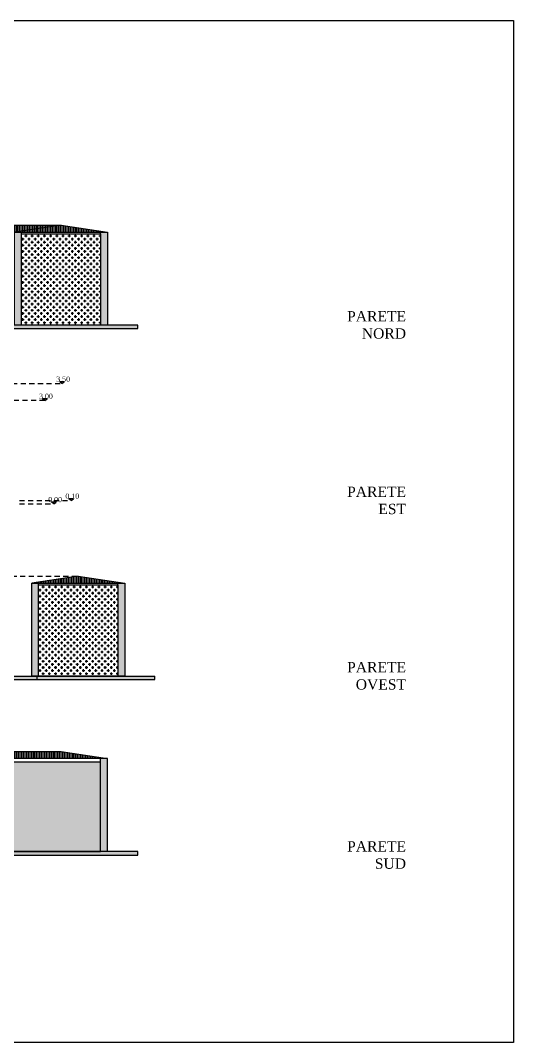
# Model space of a CAD drawing. Header units: millimetres. Extents: x 0 to 2688, y 0 to 2044.
# Drawn here: x 2373.88 to 2388.21, y 2014.14 to 2043.84 of the extents above; entities that cross this region are included whole.
import ezdxf

# ---------------------------------------------------------------- set-up
doc = ezdxf.new("R2010")
doc.units = ezdxf.units.MM
doc.linetypes.add('TRATTEGGIATA', pattern=[0.75, 0.5, -0.25])
doc.styles.get("Standard").update_dxf_attribs({"font": 'arial.ttf'})

msp = doc.modelspace()

# ---------------------------------------------------------------- hatches: boundary and pattern name
at = {"transparency": 33554687}
h = msp.add_hatch(dxfattribs=at)
h.set_pattern_fill('ANSI31', color=9, scale=0.015, angle=225)
h.set_pattern_definition([(270, (4828.16492, 4121.934173), (0.047625, -2e-17), [])])
h.paths.add_polyline_path([(2375.061, 2037.888), (2376.411, 2037.685), (2373.711, 2037.685)])
h.paths.add_polyline_path([(2373.561, 2037.888), (2375.061, 2037.888), (2373.711, 2037.685), (2372.439, 2037.685), (2372.439, 2037.719)])
at = {"transparency": 33554661}
h = msp.add_hatch(color=26, dxfattribs=at)
h.dxf.hatch_style = 1
h.paths.add_polyline_path([(2376.211, 2037.635), (2376.211, 2037.685), (2376.411, 2037.685), (2376.411, 2034.985), (2376.211, 2034.985)])
h.paths.add_polyline_path([(2373.711, 2037.685), (2373.911, 2037.685), (2373.911, 2037.635), (2373.911, 2034.985), (2373.711, 2034.985)])
at = {"true_color": 0x0e5f8b, "transparency": 33554661}
h = msp.add_hatch(dxfattribs=at)
h.set_pattern_fill('GOST_GLASS', color=146, scale=0.015, angle=45, style=0)
h.set_pattern_definition([(90, (4828.16492, 4121.93417), (0.09, 0.09), [0.075, -0.105]), (90, (4828.18742, 4121.95667), (0.09, 0.09), [0.03, -0.15]), (90, (4828.14242, 4121.95667), (0.09, 0.09), [0.03, -0.15])])
h.paths.add_polyline_path([(2373.911, 2037.635), (2373.911, 2034.985), (2376.211, 2034.985), (2376.211, 2037.635)])
at = {"true_color": 0x939598, "transparency": 33554687}
h = msp.add_hatch(color=252, dxfattribs=at)
h.paths.add_polyline_path([(2373.854, 2034.985), (2373.854, 2034.885), (2357.124, 2034.885), (2357.124, 2034.985)])
h.paths.add_polyline_path([(2376.411, 2034.985), (2377.289, 2034.985), (2377.289, 2034.885), (2373.854, 2034.885), (2373.854, 2034.985)])
at = {"transparency": 33554687}
h = msp.add_hatch(dxfattribs=at)
h.set_pattern_fill('ANSI31', color=9, scale=0.015, angle=405)
h.set_pattern_definition([(90, (-132.22416, -35.194046), (-0.047625, 1e-17), [])])
h.paths.add_polyline_path([(2375.561, 2027.688), (2374.211, 2027.485), (2376.911, 2027.485)])
h = msp.add_hatch(color=26, dxfattribs=at)
h.paths.add_polyline_path([(2374.411, 2027.435), (2374.411, 2027.485), (2374.211, 2027.485), (2374.211, 2024.785), (2374.411, 2024.785)])
h.paths.add_polyline_path([(2376.911, 2027.485), (2376.711, 2027.485), (2376.711, 2027.435), (2376.711, 2024.785), (2376.911, 2024.785)])
at = {"true_color": 0x0e5f8b, "transparency": 33554661}
h = msp.add_hatch(dxfattribs=at)
h.set_pattern_fill('GOST_GLASS', color=146, scale=0.015, angle=405, style=0)
h.set_pattern_definition([(90, (-132.22416, -35.19405), (0.09, 0.09), [0.075, -0.105]), (90, (-132.20166, -35.17155), (0.09, 0.09), [0.03, -0.15]), (90, (-132.24666, -35.17155), (0.09, 0.09), [0.03, -0.15])])
h.paths.add_polyline_path([(2374.411, 2027.435), (2374.411, 2024.785), (2376.711, 2024.785), (2376.711, 2027.435)])
at = {"true_color": 0x939598, "transparency": 33554661}
h = msp.add_hatch(color=252, dxfattribs=at)
h.paths.add_polyline_path([(2374.354, 2024.785), (2357.124, 2024.785), (2357.124, 2024.685), (2374.354, 2024.685)])
h.paths.add_polyline_path([(2377.789, 2024.785), (2374.354, 2024.785), (2374.354, 2024.685), (2377.789, 2024.685)])
at = {"transparency": 33554687}
h = msp.add_hatch(dxfattribs=at)
h.set_pattern_fill('ANSI31', color=9, scale=0.015, angle=45)
h.set_pattern_definition([(90, (-93.24191, -1.42057), (-0.047625, 3e-17), [])])
h.paths.add_polyline_path([(2375.061, 2022.588), (2373.561, 2022.588), (2372.211, 2022.385), (2376.411, 2022.385)])
at = {"true_color": 0x0e5f8b, "transparency": 33554661}
h = msp.add_hatch(dxfattribs=at)
h.set_pattern_fill('GOST_GLASS', color=146, scale=0.015, angle=45, style=0)
h.set_pattern_definition([(90, (-93.24191, -1.42057), (0.09, 0.09), [0.075, -0.105]), (90, (-93.21941, -1.39807), (0.09, 0.09), [0.03, -0.15]), (90, (-93.26441, -1.39807), (0.09, 0.09), [0.03, -0.15])])
h.paths.add_polyline_path([(2369.289, 2019.685), (2369.289, 2022.285), (2365.489, 2022.285), (2365.489, 2019.685)])
h.paths.add_polyline_path([(2376.211, 2019.685), (2376.211, 2022.285), (2372.411, 2022.285), (2372.411, 2019.685)])
at = {"transparency": 33554661}
h = msp.add_hatch(color=26, dxfattribs=at)
h.dxf.hatch_style = 1
h.paths.add_polyline_path([(2372.411, 2022.335), (2372.411, 2022.385), (2372.211, 2022.385), (2372.211, 2019.685), (2372.411, 2019.685)])
h.paths.add_polyline_path([(2376.411, 2022.385), (2376.211, 2022.385), (2376.211, 2022.36), (2376.211, 2019.685), (2376.411, 2019.685)])
at = {"true_color": 0x939598, "transparency": 33554661}
h = msp.add_hatch(color=252, dxfattribs=at)
h.paths.add_polyline_path([(2377.289, 2019.685), (2363.789, 2019.685), (2363.789, 2019.585), (2377.289, 2019.585)])
h.paths.add_polyline_path([(2363.789, 2019.685), (2357.124, 2019.685), (2357.124, 2019.585), (2363.789, 2019.585)])

# ---------------------------------------------------------------- linework, layer by layer
at = {"color": 1, "linetype": 'TRATTEGGIATA', "ltscale": 0.3}
for p, q in [((2354.624, 2037.888), (2375.061, 2037.888)), ((2365.139, 2033.285), (2375.089, 2033.285)), ((2374.589, 2032.788), (2361.639, 2032.788)), ((2373.854, 2029.885), (2375.354, 2029.885)), ((2373.854, 2029.785), (2374.854, 2029.785)), ((2354.624, 2027.688), (2375.561, 2027.688))]:
    msp.add_line(p, q, dxfattribs=at)
for p, q in [((2373.561, 2037.888), (2375.061, 2037.888)), ((2375.061, 2037.888), (2373.711, 2037.685)), ((2375.061, 2037.888), (2376.411, 2037.685)), ((2373.911, 2037.635), (2373.911, 2037.685)), ((2376.211, 2037.635), (2376.211, 2037.685)), ((2377.289, 2034.985), (2357.124, 2034.985)), ((2357.124, 2034.885), (2377.289, 2034.885)), ((2377.289, 2034.885), (2377.289, 2034.985)), ((2375.155, 2033.335), (2375.024, 2033.335)), ((2374.655, 2032.838), (2374.524, 2032.838)), ((2374.92, 2029.835), (2374.789, 2029.835)), ((2375.42, 2029.935), (2375.289, 2029.935)), ((2375.561, 2027.688), (2374.211, 2027.485)), ((2375.561, 2027.688), (2376.911, 2027.485)), ((2374.411, 2027.435), (2374.411, 2027.485)), ((2376.711, 2027.435), (2376.711, 2027.485)), ((2357.124, 2024.785), (2377.789, 2024.785)), ((2357.124, 2024.685), (2377.789, 2024.685)), ((2374.354, 2024.785), (2374.354, 2024.685)), ((2377.789, 2024.685), (2377.789, 2024.785)), ((2373.561, 2022.588), (2375.061, 2022.588)), ((2375.061, 2022.588), (2376.411, 2022.385)), ((2376.211, 2022.285), (2376.211, 2022.385)), ((2377.289, 2019.685), (2357.124, 2019.685)), ((2377.289, 2019.585), (2377.289, 2019.685)), ((2357.124, 2019.585), (2377.289, 2019.585))]:
    msp.add_line(p, q)
for points in [[(2346.207, 2043.835), (2388.207, 2043.835), (2388.207, 2014.135), (2346.207, 2014.135)], [(2376.411, 2037.685), (2376.411, 2034.985), (2373.711, 2034.985), (2373.711, 2037.685)], [(2376.211, 2037.635), (2376.211, 2034.985), (2373.911, 2034.985), (2373.911, 2037.635)], [(2376.911, 2027.485), (2376.911, 2024.785), (2374.211, 2024.785), (2374.211, 2027.485)], [(2376.711, 2027.435), (2376.711, 2024.785), (2374.411, 2024.785), (2374.411, 2027.435)], [(2372.411, 2022.285), (2372.411, 2019.685), (2376.211, 2019.685), (2376.211, 2022.285)]]:
    msp.add_lwpolyline(points, close=True)
for points in [[(2375.089, 2033.285), (2375.024, 2033.335)], [(2375.089, 2033.285), (2375.155, 2033.335)], [(2374.589, 2032.788), (2374.524, 2032.838)], [(2374.589, 2032.788), (2374.655, 2032.838)], [(2374.854, 2029.785), (2374.789, 2029.835)], [(2374.854, 2029.785), (2374.92, 2029.835)], [(2375.354, 2029.885), (2375.289, 2029.935)], [(2375.354, 2029.885), (2375.42, 2029.935)], [(2376.411, 2019.685), (2376.411, 2022.385), (2372.211, 2022.385), (2372.211, 2019.685)], [(2372.411, 2019.685), (2376.211, 2019.685)]]:
    msp.add_lwpolyline(points)

# ---------------------------------------------------------------- texts
for s, insert, char_height, attachment_point in [('{\\fTimes New Roman|b0|i0|c0|p18;PARETE NORD}', (2385.083, 2034.585), 0.3, 9), ('{\\fTimes New Roman|b0|i0|c0|p18;3.50}', (2375.324, 2033.335), 0.15, 9), ('{\\fTimes New Roman|b0|i0|c0|p18;3.00}', (2374.824, 2032.838), 0.15, 9), ('{\\fTimes New Roman|b0|i0|c0|p18;PARETE EST}', (2385.083, 2029.485), 0.3, 9), ('{\\fTimes New Roman|b0|i0|c0|p18;0.10}', (2375.589, 2029.935), 0.15, 9), ('{\\fTimes New Roman|b0|i0|c0|p18;0.00}', (2375.089, 2029.835), 0.15, 9), ('{\\fTimes New Roman|b0|i0|c0|p18;PARETE OVEST}', (2385.083, 2024.385), 0.3, 9), ('{\\fTimes New Roman|b0|i0|c0|p18;PARETE SUD}', (2385.083, 2019.985), 0.3, 3)]:
    msp.add_mtext_dynamic_manual_height_columns(s, width=0.3, gutter_width=12.5, heights=[0], dxfattribs=dict(at, insert=insert, char_height=char_height, attachment_point=attachment_point))

doc.saveas('drawing.dxf')
